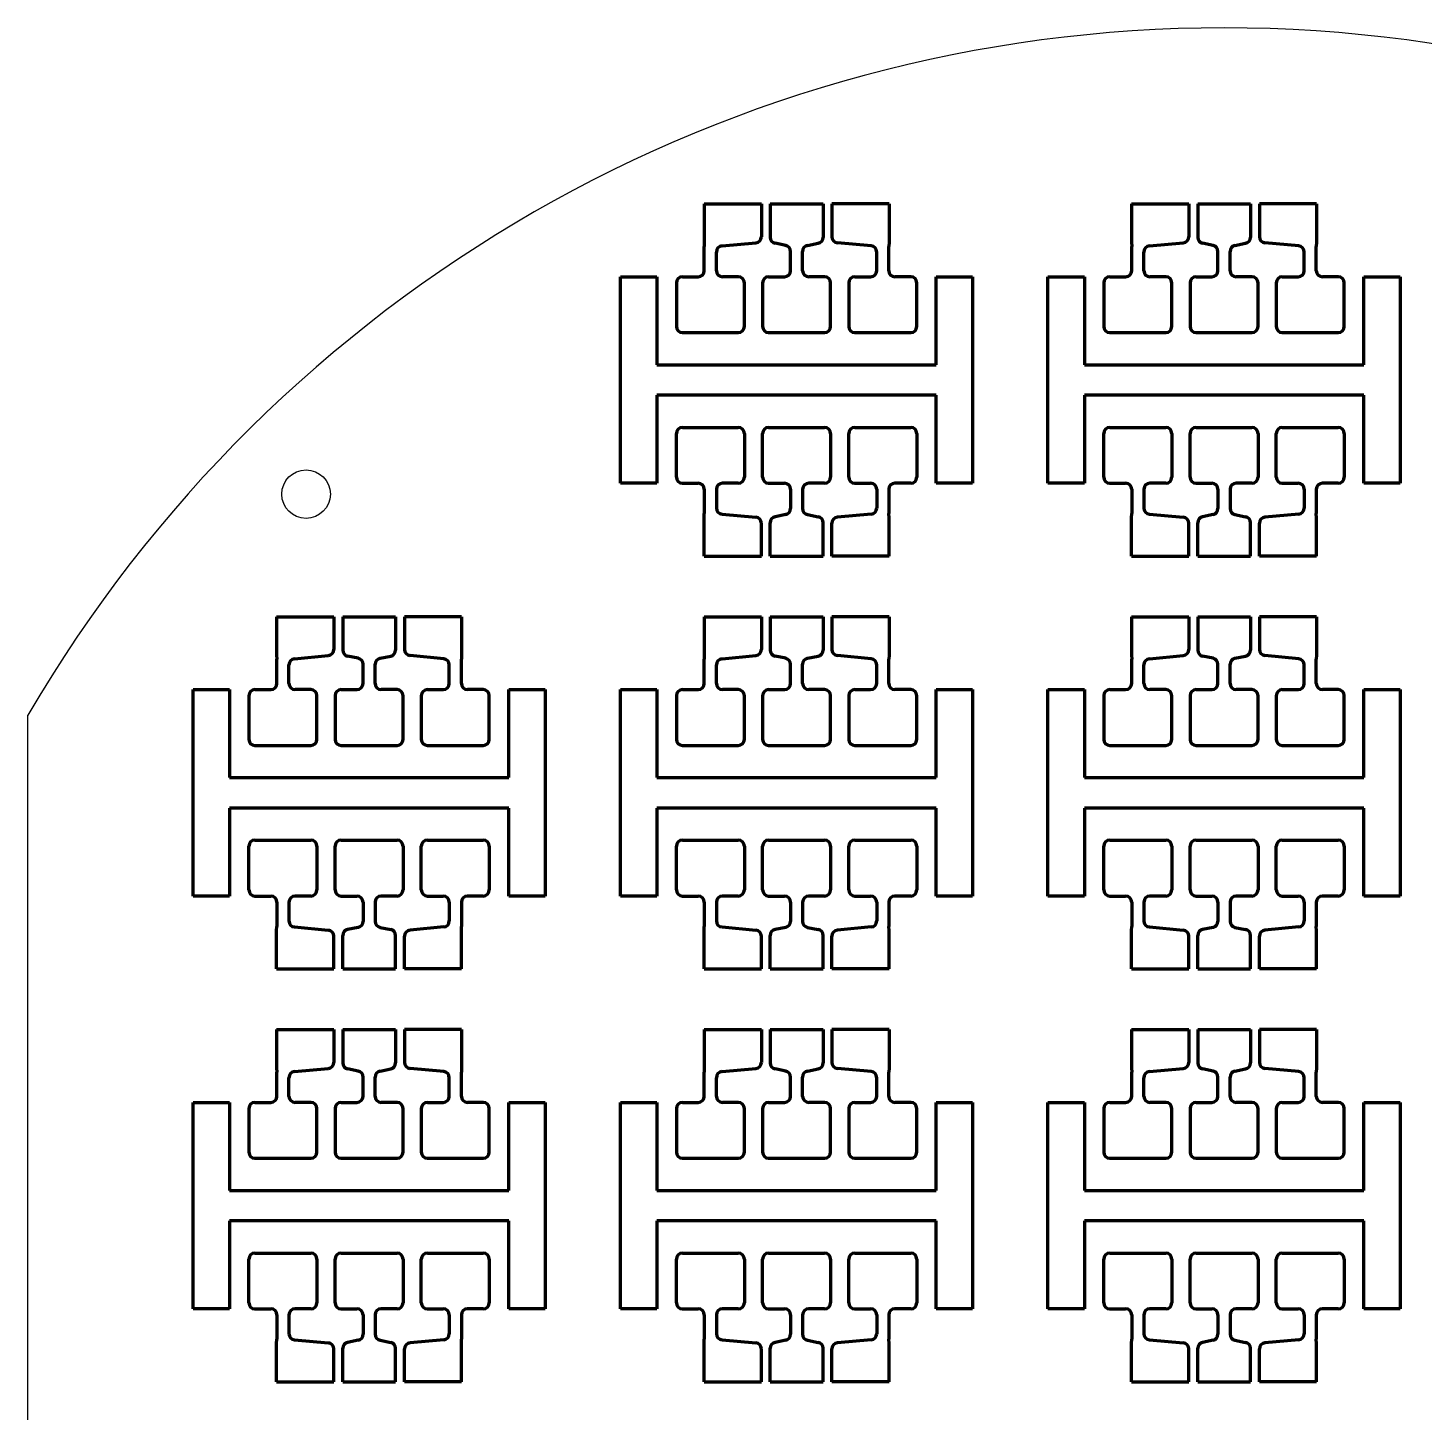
# Model space of a CAD drawing. Header units: millimetres. Extents: x 2005 to 2202, y 1694 to 1922.
# Drawn here: x 2005.4 to 2120.4, y 1807.7 to 1921.7 of the extents above; entities that cross this region are included whole.
import ezdxf

# ---------------------------------------------------------------- set-up
doc = ezdxf.new("R2010")
doc.units = ezdxf.units.MM
doc.layers.add('mask_hole', color=100, linetype='Continuous')
doc.layers.add('mask_outline', color=10, linetype='Continuous')
doc.layers.add('mask_stencil', color=30, linetype='Continuous', lineweight=70)

msp = doc.modelspace()

# ---------------------------------------------------------------- linework, layer by layer
at = {"layer": 'mask_hole'}
msp.add_circle((2028.3, 1883.33), 2, dxfattribs=at)
at = {"layer": 'mask_outline'}
msp.add_line((2005.39, 1750.33), (2005.39, 1865.13), dxfattribs=at)
msp.add_arc((2103.89, 1807.73), 114, 30.2232, 149.7686, dxfattribs=at)
at = {"layer": 'mask_stencil'}
for p, q in [((2061.07, 1907.23), (2065.79, 1907.23)), ((2061.07, 1907.23), (2061.07, 1904.07)), ((2065.79, 1907.23), (2065.79, 1904.53)), ((2066.52, 1907.23), (2070.87, 1907.23)), ((2066.52, 1907.23), (2066.52, 1904.48)), ((2070.87, 1907.23), (2070.87, 1904.48)), ((2076.31, 1907.23), (2071.6, 1907.23)), ((2071.6, 1907.23), (2071.6, 1904.53)), ((2076.31, 1907.23), (2076.31, 1904.07)), ((2096.27, 1907.23), (2100.99, 1907.23)), ((2096.27, 1907.23), (2096.27, 1904.07)), ((2100.99, 1907.23), (2100.99, 1904.53)), ((2101.72, 1907.23), (2106.07, 1907.23)), ((2101.72, 1907.23), (2101.72, 1904.48)), ((2106.07, 1907.23), (2106.07, 1904.48)), ((2111.51, 1907.23), (2106.8, 1907.23)), ((2106.8, 1907.23), (2106.8, 1904.53)), ((2111.51, 1907.23), (2111.51, 1904.07)), ((2061.07, 1904.07), (2061.09, 1903.73)), ((2062.55, 1903.77), (2065.33, 1904.03)), ((2067.8, 1903.81), (2066.92, 1903.99)), ((2069.59, 1903.81), (2070.47, 1903.99)), ((2074.84, 1903.77), (2072.06, 1904.03)), ((2076.31, 1904.07), (2076.29, 1903.73)), ((2096.27, 1904.07), (2096.29, 1903.73)), ((2097.75, 1903.77), (2100.53, 1904.03)), ((2103, 1903.81), (2102.12, 1903.99)), ((2104.79, 1903.81), (2105.67, 1903.99)), ((2110.04, 1903.77), (2107.26, 1904.03)), ((2111.51, 1904.07), (2111.49, 1903.73)), ((2061.09, 1901.73), (2061.09, 1903.73)), ((2062.09, 1901.73), (2062.09, 1903.27)), ((2068.19, 1901.73), (2068.19, 1903.32)), ((2069.19, 1901.73), (2069.19, 1903.32)), ((2075.29, 1901.73), (2075.29, 1903.27)), ((2076.29, 1901.73), (2076.29, 1903.73)), ((2096.29, 1901.73), (2096.29, 1903.73)), ((2097.29, 1901.73), (2097.29, 1903.27)), ((2103.39, 1901.73), (2103.39, 1903.32)), ((2104.39, 1901.73), (2104.39, 1903.32)), ((2110.49, 1901.73), (2110.49, 1903.27)), ((2111.49, 1901.73), (2111.49, 1903.73)), ((2054.19, 1901.23), (2057.19, 1901.23)), ((2054.19, 1884.23), (2054.19, 1901.23)), ((2057.19, 1901.23), (2057.19, 1893.98)), ((2058.79, 1900.73), (2058.79, 1897.13)), ((2059.29, 1901.23), (2060.59, 1901.23)), ((2063.89, 1901.23), (2062.59, 1901.23)), ((2064.39, 1897.13), (2064.39, 1900.73)), ((2065.89, 1900.73), (2065.89, 1897.13)), ((2066.39, 1901.23), (2067.69, 1901.23)), ((2070.99, 1901.23), (2069.69, 1901.23)), ((2071.49, 1897.13), (2071.49, 1900.73)), ((2072.99, 1900.73), (2072.99, 1897.13)), ((2073.49, 1901.23), (2074.79, 1901.23)), ((2078.09, 1901.23), (2076.79, 1901.23)), ((2078.59, 1897.13), (2078.59, 1900.73)), ((2080.19, 1893.98), (2080.19, 1901.23)), ((2080.19, 1901.23), (2083.19, 1901.23)), ((2083.19, 1901.23), (2083.19, 1884.23)), ((2089.39, 1901.23), (2092.39, 1901.23)), ((2089.39, 1884.23), (2089.39, 1901.23)), ((2092.39, 1901.23), (2092.39, 1893.98)), ((2093.99, 1900.73), (2093.99, 1897.13)), ((2094.49, 1901.23), (2095.79, 1901.23)), ((2099.09, 1901.23), (2097.79, 1901.23)), ((2099.59, 1897.13), (2099.59, 1900.73)), ((2101.09, 1900.73), (2101.09, 1897.13)), ((2101.59, 1901.23), (2102.89, 1901.23)), ((2106.19, 1901.23), (2104.89, 1901.23)), ((2106.69, 1897.13), (2106.69, 1900.73)), ((2108.19, 1900.73), (2108.19, 1897.13)), ((2108.69, 1901.23), (2109.99, 1901.23)), ((2113.29, 1901.23), (2111.99, 1901.23)), ((2113.79, 1897.13), (2113.79, 1900.73)), ((2115.39, 1893.98), (2115.39, 1901.23)), ((2115.39, 1901.23), (2118.39, 1901.23)), ((2118.39, 1901.23), (2118.39, 1884.23)), ((2059.29, 1896.63), (2063.89, 1896.63)), ((2066.39, 1896.63), (2070.99, 1896.63)), ((2073.49, 1896.63), (2078.09, 1896.63)), ((2094.49, 1896.63), (2099.09, 1896.63)), ((2101.59, 1896.63), (2106.19, 1896.63)), ((2108.69, 1896.63), (2113.29, 1896.63)), ((2057.19, 1893.98), (2080.19, 1893.98)), ((2092.39, 1893.98), (2115.39, 1893.98)), ((2080.19, 1891.48), (2057.19, 1891.48)), ((2057.19, 1891.48), (2057.19, 1884.23)), ((2080.19, 1884.23), (2080.19, 1891.48)), ((2115.39, 1891.48), (2092.39, 1891.48)), ((2092.39, 1891.48), (2092.39, 1884.23)), ((2115.39, 1884.23), (2115.39, 1891.48)), ((2058.79, 1884.73), (2058.79, 1888.33)), ((2059.29, 1888.83), (2063.89, 1888.83)), ((2064.39, 1888.33), (2064.39, 1884.73)), ((2065.89, 1884.73), (2065.89, 1888.33)), ((2066.39, 1888.83), (2070.99, 1888.83)), ((2071.49, 1888.33), (2071.49, 1884.73)), ((2072.99, 1884.73), (2072.99, 1888.33)), ((2073.49, 1888.83), (2078.09, 1888.83)), ((2078.59, 1888.33), (2078.59, 1884.73)), ((2093.99, 1884.73), (2093.99, 1888.33)), ((2094.49, 1888.83), (2099.09, 1888.83)), ((2099.59, 1888.33), (2099.59, 1884.73)), ((2101.09, 1884.73), (2101.09, 1888.33)), ((2101.59, 1888.83), (2106.19, 1888.83)), ((2106.69, 1888.33), (2106.69, 1884.73)), ((2108.19, 1884.73), (2108.19, 1888.33)), ((2108.69, 1888.83), (2113.29, 1888.83)), ((2113.79, 1888.33), (2113.79, 1884.73)), ((2057.19, 1884.23), (2054.19, 1884.23)), ((2059.29, 1884.23), (2060.59, 1884.23)), ((2061.09, 1883.73), (2061.09, 1881.73)), ((2062.09, 1883.73), (2062.09, 1882.18)), ((2063.89, 1884.23), (2062.59, 1884.23)), ((2066.39, 1884.23), (2067.69, 1884.23)), ((2068.19, 1883.73), (2068.19, 1882.14)), ((2069.19, 1883.73), (2069.19, 1882.14)), ((2070.99, 1884.23), (2069.69, 1884.23)), ((2073.49, 1884.23), (2074.79, 1884.23)), ((2075.29, 1883.73), (2075.29, 1882.18)), ((2076.29, 1883.73), (2076.29, 1881.73)), ((2078.09, 1884.23), (2076.79, 1884.23)), ((2083.19, 1884.23), (2080.19, 1884.23)), ((2092.39, 1884.23), (2089.39, 1884.23)), ((2094.49, 1884.23), (2095.79, 1884.23)), ((2096.29, 1883.73), (2096.29, 1881.73)), ((2097.29, 1883.73), (2097.29, 1882.18)), ((2099.09, 1884.23), (2097.79, 1884.23)), ((2101.59, 1884.23), (2102.89, 1884.23)), ((2103.39, 1883.73), (2103.39, 1882.14)), ((2104.39, 1883.73), (2104.39, 1882.14)), ((2106.19, 1884.23), (2104.89, 1884.23)), ((2108.69, 1884.23), (2109.99, 1884.23)), ((2110.49, 1883.73), (2110.49, 1882.18)), ((2111.49, 1883.73), (2111.49, 1881.73)), ((2113.29, 1884.23), (2111.99, 1884.23)), ((2118.39, 1884.23), (2115.39, 1884.23)), ((2061.07, 1881.38), (2061.09, 1881.73)), ((2061.07, 1878.23), (2061.07, 1881.38)), ((2062.55, 1881.69), (2065.33, 1881.43)), ((2065.79, 1878.23), (2065.79, 1880.93)), ((2066.52, 1878.23), (2066.52, 1880.98)), ((2067.8, 1881.65), (2066.92, 1881.47)), ((2069.59, 1881.65), (2070.47, 1881.47)), ((2070.87, 1878.23), (2070.87, 1880.98)), ((2071.6, 1878.23), (2071.6, 1880.93)), ((2074.84, 1881.69), (2072.06, 1881.43)), ((2076.31, 1881.38), (2076.29, 1881.73)), ((2076.31, 1878.23), (2076.31, 1881.38)), ((2096.27, 1881.38), (2096.29, 1881.73)), ((2096.27, 1878.23), (2096.27, 1881.38)), ((2097.75, 1881.69), (2100.53, 1881.43)), ((2100.99, 1878.23), (2100.99, 1880.93)), ((2101.72, 1878.23), (2101.72, 1880.98)), ((2103, 1881.65), (2102.12, 1881.47)), ((2104.79, 1881.65), (2105.67, 1881.47)), ((2106.07, 1878.23), (2106.07, 1880.98)), ((2106.8, 1878.23), (2106.8, 1880.93)), ((2110.04, 1881.69), (2107.26, 1881.43)), ((2111.51, 1881.38), (2111.49, 1881.73)), ((2111.51, 1878.23), (2111.51, 1881.38)), ((2061.07, 1878.23), (2065.79, 1878.23)), ((2066.52, 1878.23), (2070.87, 1878.23)), ((2076.31, 1878.23), (2071.6, 1878.23)), ((2096.27, 1878.23), (2100.99, 1878.23)), ((2101.72, 1878.23), (2106.07, 1878.23)), ((2111.51, 1878.23), (2106.8, 1878.23)), ((2025.87, 1873.23), (2030.59, 1873.23)), ((2025.87, 1873.23), (2025.87, 1870.07)), ((2030.59, 1873.23), (2030.59, 1870.53)), ((2031.32, 1873.23), (2035.67, 1873.23)), ((2031.32, 1873.23), (2031.32, 1870.48)), ((2035.67, 1873.23), (2035.67, 1870.48)), ((2041.11, 1873.23), (2036.4, 1873.23)), ((2036.4, 1873.23), (2036.4, 1870.53)), ((2041.11, 1873.23), (2041.11, 1870.07)), ((2061.07, 1873.23), (2065.79, 1873.23)), ((2061.07, 1873.23), (2061.07, 1870.07)), ((2065.79, 1873.23), (2065.79, 1870.53)), ((2066.52, 1873.23), (2070.87, 1873.23)), ((2066.52, 1873.23), (2066.52, 1870.48)), ((2070.87, 1873.23), (2070.87, 1870.48)), ((2076.31, 1873.23), (2071.6, 1873.23)), ((2071.6, 1873.23), (2071.6, 1870.53)), ((2076.31, 1873.23), (2076.31, 1870.07)), ((2096.27, 1873.23), (2100.99, 1873.23)), ((2096.27, 1873.23), (2096.27, 1870.07)), ((2100.99, 1873.23), (2100.99, 1870.53)), ((2101.72, 1873.23), (2106.07, 1873.23)), ((2101.72, 1873.23), (2101.72, 1870.48)), ((2106.07, 1873.23), (2106.07, 1870.48)), ((2111.51, 1873.23), (2106.8, 1873.23)), ((2106.8, 1873.23), (2106.8, 1870.53)), ((2111.51, 1873.23), (2111.51, 1870.07)), ((2025.87, 1870.07), (2025.89, 1869.73)), ((2025.89, 1867.73), (2025.89, 1869.73)), ((2027.35, 1869.77), (2030.13, 1870.03)), ((2032.6, 1869.81), (2031.72, 1869.99)), ((2034.39, 1869.81), (2035.27, 1869.99)), ((2039.64, 1869.77), (2036.86, 1870.03)), ((2041.11, 1870.07), (2041.09, 1869.73)), ((2041.09, 1867.73), (2041.09, 1869.73)), ((2061.07, 1870.07), (2061.09, 1869.73)), ((2061.09, 1867.73), (2061.09, 1869.73)), ((2062.55, 1869.77), (2065.33, 1870.03)), ((2067.8, 1869.81), (2066.92, 1869.99)), ((2069.59, 1869.81), (2070.47, 1869.99)), ((2074.84, 1869.77), (2072.06, 1870.03)), ((2076.31, 1870.07), (2076.29, 1869.73)), ((2076.29, 1867.73), (2076.29, 1869.73)), ((2096.27, 1870.07), (2096.29, 1869.73)), ((2096.29, 1867.73), (2096.29, 1869.73)), ((2097.75, 1869.77), (2100.53, 1870.03)), ((2103, 1869.81), (2102.12, 1869.99)), ((2104.79, 1869.81), (2105.67, 1869.99)), ((2110.04, 1869.77), (2107.26, 1870.03)), ((2111.51, 1870.07), (2111.49, 1869.73)), ((2111.49, 1867.73), (2111.49, 1869.73)), ((2026.89, 1867.73), (2026.89, 1869.27)), ((2032.99, 1867.73), (2032.99, 1869.32)), ((2033.99, 1867.73), (2033.99, 1869.32)), ((2040.09, 1867.73), (2040.09, 1869.27)), ((2062.09, 1867.73), (2062.09, 1869.27)), ((2068.19, 1867.73), (2068.19, 1869.32)), ((2069.19, 1867.73), (2069.19, 1869.32)), ((2075.29, 1867.73), (2075.29, 1869.27)), ((2097.29, 1867.73), (2097.29, 1869.27)), ((2103.39, 1867.73), (2103.39, 1869.32)), ((2104.39, 1867.73), (2104.39, 1869.32)), ((2110.49, 1867.73), (2110.49, 1869.27)), ((2018.99, 1867.23), (2021.99, 1867.23)), ((2018.99, 1850.23), (2018.99, 1867.23)), ((2021.99, 1867.23), (2021.99, 1859.98)), ((2024.09, 1867.23), (2025.39, 1867.23)), ((2028.69, 1867.23), (2027.39, 1867.23)), ((2031.19, 1867.23), (2032.49, 1867.23)), ((2035.79, 1867.23), (2034.49, 1867.23)), ((2038.29, 1867.23), (2039.59, 1867.23)), ((2042.89, 1867.23), (2041.59, 1867.23)), ((2044.99, 1859.98), (2044.99, 1867.23)), ((2044.99, 1867.23), (2047.99, 1867.23)), ((2047.99, 1867.23), (2047.99, 1850.23)), ((2054.19, 1867.23), (2057.19, 1867.23)), ((2054.19, 1850.23), (2054.19, 1867.23)), ((2057.19, 1867.23), (2057.19, 1859.98)), ((2059.29, 1867.23), (2060.59, 1867.23)), ((2063.89, 1867.23), (2062.59, 1867.23)), ((2066.39, 1867.23), (2067.69, 1867.23)), ((2070.99, 1867.23), (2069.69, 1867.23)), ((2073.49, 1867.23), (2074.79, 1867.23)), ((2078.09, 1867.23), (2076.79, 1867.23)), ((2080.19, 1859.98), (2080.19, 1867.23)), ((2080.19, 1867.23), (2083.19, 1867.23)), ((2083.19, 1867.23), (2083.19, 1850.23)), ((2089.39, 1867.23), (2092.39, 1867.23)), ((2089.39, 1850.23), (2089.39, 1867.23)), ((2092.39, 1867.23), (2092.39, 1859.98)), ((2094.49, 1867.23), (2095.79, 1867.23)), ((2099.09, 1867.23), (2097.79, 1867.23)), ((2101.59, 1867.23), (2102.89, 1867.23)), ((2106.19, 1867.23), (2104.89, 1867.23)), ((2108.69, 1867.23), (2109.99, 1867.23)), ((2113.29, 1867.23), (2111.99, 1867.23)), ((2115.39, 1859.98), (2115.39, 1867.23)), ((2115.39, 1867.23), (2118.39, 1867.23)), ((2118.39, 1867.23), (2118.39, 1850.23)), ((2023.59, 1866.73), (2023.59, 1863.13)), ((2029.19, 1863.13), (2029.19, 1866.73)), ((2030.69, 1866.73), (2030.69, 1863.13)), ((2036.29, 1863.13), (2036.29, 1866.73)), ((2037.79, 1866.73), (2037.79, 1863.13)), ((2043.39, 1863.13), (2043.39, 1866.73)), ((2058.79, 1866.73), (2058.79, 1863.13)), ((2064.39, 1863.13), (2064.39, 1866.73)), ((2065.89, 1866.73), (2065.89, 1863.13)), ((2071.49, 1863.13), (2071.49, 1866.73)), ((2072.99, 1866.73), (2072.99, 1863.13)), ((2078.59, 1863.13), (2078.59, 1866.73)), ((2093.99, 1866.73), (2093.99, 1863.13)), ((2099.59, 1863.13), (2099.59, 1866.73)), ((2101.09, 1866.73), (2101.09, 1863.13)), ((2106.69, 1863.13), (2106.69, 1866.73)), ((2108.19, 1866.73), (2108.19, 1863.13)), ((2113.79, 1863.13), (2113.79, 1866.73)), ((2024.09, 1862.63), (2028.69, 1862.63)), ((2031.19, 1862.63), (2035.79, 1862.63)), ((2038.29, 1862.63), (2042.89, 1862.63)), ((2059.29, 1862.63), (2063.89, 1862.63)), ((2066.39, 1862.63), (2070.99, 1862.63)), ((2073.49, 1862.63), (2078.09, 1862.63)), ((2094.49, 1862.63), (2099.09, 1862.63)), ((2101.59, 1862.63), (2106.19, 1862.63)), ((2108.69, 1862.63), (2113.29, 1862.63)), ((2021.99, 1859.98), (2044.99, 1859.98)), ((2057.19, 1859.98), (2080.19, 1859.98)), ((2092.39, 1859.98), (2115.39, 1859.98)), ((2044.99, 1857.48), (2021.99, 1857.48)), ((2021.99, 1857.48), (2021.99, 1850.23)), ((2044.99, 1850.23), (2044.99, 1857.48)), ((2080.19, 1857.48), (2057.19, 1857.48)), ((2057.19, 1857.48), (2057.19, 1850.23)), ((2080.19, 1850.23), (2080.19, 1857.48)), ((2115.39, 1857.48), (2092.39, 1857.48)), ((2092.39, 1857.48), (2092.39, 1850.23)), ((2115.39, 1850.23), (2115.39, 1857.48)), ((2024.09, 1854.83), (2028.69, 1854.83)), ((2031.19, 1854.83), (2035.79, 1854.83)), ((2038.29, 1854.83), (2042.89, 1854.83)), ((2059.29, 1854.83), (2063.89, 1854.83)), ((2066.39, 1854.83), (2070.99, 1854.83)), ((2073.49, 1854.83), (2078.09, 1854.83)), ((2094.49, 1854.83), (2099.09, 1854.83)), ((2101.59, 1854.83), (2106.19, 1854.83)), ((2108.69, 1854.83), (2113.29, 1854.83)), ((2023.59, 1850.73), (2023.59, 1854.33)), ((2029.19, 1854.33), (2029.19, 1850.73)), ((2030.69, 1850.73), (2030.69, 1854.33)), ((2036.29, 1854.33), (2036.29, 1850.73)), ((2037.79, 1850.73), (2037.79, 1854.33)), ((2043.39, 1854.33), (2043.39, 1850.73)), ((2058.79, 1850.73), (2058.79, 1854.33)), ((2064.39, 1854.33), (2064.39, 1850.73)), ((2065.89, 1850.73), (2065.89, 1854.33)), ((2071.49, 1854.33), (2071.49, 1850.73)), ((2072.99, 1850.73), (2072.99, 1854.33)), ((2078.59, 1854.33), (2078.59, 1850.73)), ((2093.99, 1850.73), (2093.99, 1854.33)), ((2099.59, 1854.33), (2099.59, 1850.73)), ((2101.09, 1850.73), (2101.09, 1854.33)), ((2106.69, 1854.33), (2106.69, 1850.73)), ((2108.19, 1850.73), (2108.19, 1854.33)), ((2113.79, 1854.33), (2113.79, 1850.73)), ((2021.99, 1850.23), (2018.99, 1850.23)), ((2024.09, 1850.23), (2025.39, 1850.23)), ((2028.69, 1850.23), (2027.39, 1850.23)), ((2031.19, 1850.23), (2032.49, 1850.23)), ((2035.79, 1850.23), (2034.49, 1850.23)), ((2038.29, 1850.23), (2039.59, 1850.23)), ((2042.89, 1850.23), (2041.59, 1850.23)), ((2047.99, 1850.23), (2044.99, 1850.23)), ((2057.19, 1850.23), (2054.19, 1850.23)), ((2059.29, 1850.23), (2060.59, 1850.23)), ((2063.89, 1850.23), (2062.59, 1850.23)), ((2066.39, 1850.23), (2067.69, 1850.23)), ((2070.99, 1850.23), (2069.69, 1850.23)), ((2073.49, 1850.23), (2074.79, 1850.23)), ((2078.09, 1850.23), (2076.79, 1850.23)), ((2083.19, 1850.23), (2080.19, 1850.23)), ((2092.39, 1850.23), (2089.39, 1850.23)), ((2094.49, 1850.23), (2095.79, 1850.23)), ((2099.09, 1850.23), (2097.79, 1850.23)), ((2101.59, 1850.23), (2102.89, 1850.23)), ((2106.19, 1850.23), (2104.89, 1850.23)), ((2108.69, 1850.23), (2109.99, 1850.23)), ((2113.29, 1850.23), (2111.99, 1850.23)), ((2118.39, 1850.23), (2115.39, 1850.23)), ((2025.89, 1849.73), (2025.89, 1847.73)), ((2026.89, 1849.73), (2026.89, 1848.18)), ((2032.99, 1849.73), (2032.99, 1848.14)), ((2033.99, 1849.73), (2033.99, 1848.14)), ((2040.09, 1849.73), (2040.09, 1848.18)), ((2041.09, 1849.73), (2041.09, 1847.73)), ((2061.09, 1849.73), (2061.09, 1847.73)), ((2062.09, 1849.73), (2062.09, 1848.18)), ((2068.19, 1849.73), (2068.19, 1848.14)), ((2069.19, 1849.73), (2069.19, 1848.14)), ((2075.29, 1849.73), (2075.29, 1848.18)), ((2076.29, 1849.73), (2076.29, 1847.73)), ((2096.29, 1849.73), (2096.29, 1847.73)), ((2097.29, 1849.73), (2097.29, 1848.18)), ((2103.39, 1849.73), (2103.39, 1848.14)), ((2104.39, 1849.73), (2104.39, 1848.14)), ((2110.49, 1849.73), (2110.49, 1848.18)), ((2111.49, 1849.73), (2111.49, 1847.73)), ((2025.87, 1847.38), (2025.89, 1847.73)), ((2027.35, 1847.69), (2030.13, 1847.43)), ((2032.6, 1847.65), (2031.72, 1847.47)), ((2034.39, 1847.65), (2035.27, 1847.47)), ((2039.64, 1847.69), (2036.86, 1847.43)), ((2041.11, 1847.38), (2041.09, 1847.73)), ((2061.07, 1847.38), (2061.09, 1847.73)), ((2062.55, 1847.69), (2065.33, 1847.43)), ((2067.8, 1847.65), (2066.92, 1847.47)), ((2069.59, 1847.65), (2070.47, 1847.47)), ((2074.84, 1847.69), (2072.06, 1847.43)), ((2076.31, 1847.38), (2076.29, 1847.73)), ((2096.27, 1847.38), (2096.29, 1847.73)), ((2097.75, 1847.69), (2100.53, 1847.43)), ((2103, 1847.65), (2102.12, 1847.47)), ((2104.79, 1847.65), (2105.67, 1847.47)), ((2110.04, 1847.69), (2107.26, 1847.43)), ((2111.51, 1847.38), (2111.49, 1847.73)), ((2025.87, 1844.23), (2025.87, 1847.38)), ((2030.59, 1844.23), (2030.59, 1846.93)), ((2031.32, 1844.23), (2031.32, 1846.98)), ((2035.67, 1844.23), (2035.67, 1846.98)), ((2036.4, 1844.23), (2036.4, 1846.93)), ((2041.11, 1844.23), (2041.11, 1847.38)), ((2061.07, 1844.23), (2061.07, 1847.38)), ((2065.79, 1844.23), (2065.79, 1846.93)), ((2066.52, 1844.23), (2066.52, 1846.98)), ((2070.87, 1844.23), (2070.87, 1846.98)), ((2071.6, 1844.23), (2071.6, 1846.93)), ((2076.31, 1844.23), (2076.31, 1847.38)), ((2096.27, 1844.23), (2096.27, 1847.38)), ((2100.99, 1844.23), (2100.99, 1846.93)), ((2101.72, 1844.23), (2101.72, 1846.98)), ((2106.07, 1844.23), (2106.07, 1846.98)), ((2106.8, 1844.23), (2106.8, 1846.93)), ((2111.51, 1844.23), (2111.51, 1847.38)), ((2025.87, 1844.23), (2030.59, 1844.23)), ((2031.32, 1844.23), (2035.67, 1844.23)), ((2041.11, 1844.23), (2036.4, 1844.23)), ((2061.07, 1844.23), (2065.79, 1844.23)), ((2066.52, 1844.23), (2070.87, 1844.23)), ((2076.31, 1844.23), (2071.6, 1844.23)), ((2096.27, 1844.23), (2100.99, 1844.23)), ((2101.72, 1844.23), (2106.07, 1844.23)), ((2111.51, 1844.23), (2106.8, 1844.23)), ((2025.87, 1839.23), (2030.59, 1839.23)), ((2025.87, 1839.23), (2025.87, 1836.07)), ((2030.59, 1839.23), (2030.59, 1836.53)), ((2031.32, 1839.23), (2035.67, 1839.23)), ((2031.32, 1839.23), (2031.32, 1836.48)), ((2035.67, 1839.23), (2035.67, 1836.48)), ((2041.11, 1839.23), (2036.4, 1839.23)), ((2036.4, 1839.23), (2036.4, 1836.53)), ((2041.11, 1839.23), (2041.11, 1836.07)), ((2061.07, 1839.23), (2065.79, 1839.23)), ((2061.07, 1839.23), (2061.07, 1836.07)), ((2065.79, 1839.23), (2065.79, 1836.53)), ((2066.52, 1839.23), (2070.87, 1839.23)), ((2066.52, 1839.23), (2066.52, 1836.48)), ((2070.87, 1839.23), (2070.87, 1836.48)), ((2076.31, 1839.23), (2071.6, 1839.23)), ((2071.6, 1839.23), (2071.6, 1836.53)), ((2076.31, 1839.23), (2076.31, 1836.07)), ((2096.27, 1839.23), (2100.99, 1839.23)), ((2096.27, 1839.23), (2096.27, 1836.07)), ((2100.99, 1839.23), (2100.99, 1836.53)), ((2101.72, 1839.23), (2106.07, 1839.23)), ((2101.72, 1839.23), (2101.72, 1836.48)), ((2106.07, 1839.23), (2106.07, 1836.48)), ((2111.51, 1839.23), (2106.8, 1839.23)), ((2106.8, 1839.23), (2106.8, 1836.53)), ((2111.51, 1839.23), (2111.51, 1836.07)), ((2025.87, 1836.07), (2025.89, 1835.73)), ((2041.11, 1836.07), (2041.09, 1835.73)), ((2061.07, 1836.07), (2061.09, 1835.73)), ((2076.31, 1836.07), (2076.29, 1835.73)), ((2096.27, 1836.07), (2096.29, 1835.73)), ((2111.51, 1836.07), (2111.49, 1835.73)), ((2025.89, 1833.73), (2025.89, 1835.73)), ((2026.89, 1833.73), (2026.89, 1835.27)), ((2027.35, 1835.77), (2030.13, 1836.03)), ((2032.6, 1835.81), (2031.72, 1835.99)), ((2032.99, 1833.73), (2032.99, 1835.32)), ((2033.99, 1833.73), (2033.99, 1835.32)), ((2034.39, 1835.81), (2035.27, 1835.99)), ((2039.64, 1835.77), (2036.86, 1836.03)), ((2040.09, 1833.73), (2040.09, 1835.27)), ((2041.09, 1833.73), (2041.09, 1835.73)), ((2061.09, 1833.73), (2061.09, 1835.73)), ((2062.09, 1833.73), (2062.09, 1835.27)), ((2062.55, 1835.77), (2065.33, 1836.03)), ((2067.8, 1835.81), (2066.92, 1835.99)), ((2068.19, 1833.73), (2068.19, 1835.32)), ((2069.19, 1833.73), (2069.19, 1835.32)), ((2069.59, 1835.81), (2070.47, 1835.99)), ((2074.84, 1835.77), (2072.06, 1836.03)), ((2075.29, 1833.73), (2075.29, 1835.27)), ((2076.29, 1833.73), (2076.29, 1835.73)), ((2096.29, 1833.73), (2096.29, 1835.73)), ((2097.29, 1833.73), (2097.29, 1835.27)), ((2097.75, 1835.77), (2100.53, 1836.03)), ((2103, 1835.81), (2102.12, 1835.99)), ((2103.39, 1833.73), (2103.39, 1835.32)), ((2104.39, 1833.73), (2104.39, 1835.32)), ((2104.79, 1835.81), (2105.67, 1835.99)), ((2110.04, 1835.77), (2107.26, 1836.03)), ((2110.49, 1833.73), (2110.49, 1835.27)), ((2111.49, 1833.73), (2111.49, 1835.73)), ((2018.99, 1833.23), (2021.99, 1833.23)), ((2018.99, 1816.23), (2018.99, 1833.23)), ((2021.99, 1833.23), (2021.99, 1825.98)), ((2023.59, 1832.73), (2023.59, 1829.13)), ((2024.09, 1833.23), (2025.39, 1833.23)), ((2028.69, 1833.23), (2027.39, 1833.23)), ((2029.19, 1829.13), (2029.19, 1832.73)), ((2030.69, 1832.73), (2030.69, 1829.13)), ((2031.19, 1833.23), (2032.49, 1833.23)), ((2035.79, 1833.23), (2034.49, 1833.23)), ((2036.29, 1829.13), (2036.29, 1832.73)), ((2037.79, 1832.73), (2037.79, 1829.13)), ((2038.29, 1833.23), (2039.59, 1833.23)), ((2042.89, 1833.23), (2041.59, 1833.23)), ((2043.39, 1829.13), (2043.39, 1832.73)), ((2044.99, 1825.98), (2044.99, 1833.23)), ((2044.99, 1833.23), (2047.99, 1833.23)), ((2047.99, 1833.23), (2047.99, 1816.23)), ((2054.19, 1833.23), (2057.19, 1833.23)), ((2054.19, 1816.23), (2054.19, 1833.23)), ((2057.19, 1833.23), (2057.19, 1825.98)), ((2058.79, 1832.73), (2058.79, 1829.13)), ((2059.29, 1833.23), (2060.59, 1833.23)), ((2063.89, 1833.23), (2062.59, 1833.23)), ((2064.39, 1829.13), (2064.39, 1832.73)), ((2065.89, 1832.73), (2065.89, 1829.13)), ((2066.39, 1833.23), (2067.69, 1833.23)), ((2070.99, 1833.23), (2069.69, 1833.23)), ((2071.49, 1829.13), (2071.49, 1832.73)), ((2072.99, 1832.73), (2072.99, 1829.13)), ((2073.49, 1833.23), (2074.79, 1833.23)), ((2078.09, 1833.23), (2076.79, 1833.23)), ((2078.59, 1829.13), (2078.59, 1832.73)), ((2080.19, 1825.98), (2080.19, 1833.23)), ((2080.19, 1833.23), (2083.19, 1833.23)), ((2083.19, 1833.23), (2083.19, 1816.23)), ((2089.39, 1833.23), (2092.39, 1833.23)), ((2089.39, 1816.23), (2089.39, 1833.23)), ((2092.39, 1833.23), (2092.39, 1825.98)), ((2093.99, 1832.73), (2093.99, 1829.13)), ((2094.49, 1833.23), (2095.79, 1833.23)), ((2099.09, 1833.23), (2097.79, 1833.23)), ((2099.59, 1829.13), (2099.59, 1832.73)), ((2101.09, 1832.73), (2101.09, 1829.13)), ((2101.59, 1833.23), (2102.89, 1833.23)), ((2106.19, 1833.23), (2104.89, 1833.23)), ((2106.69, 1829.13), (2106.69, 1832.73)), ((2108.19, 1832.73), (2108.19, 1829.13)), ((2108.69, 1833.23), (2109.99, 1833.23)), ((2113.29, 1833.23), (2111.99, 1833.23)), ((2113.79, 1829.13), (2113.79, 1832.73)), ((2115.39, 1825.98), (2115.39, 1833.23)), ((2115.39, 1833.23), (2118.39, 1833.23)), ((2118.39, 1833.23), (2118.39, 1816.23)), ((2024.09, 1828.63), (2028.69, 1828.63)), ((2031.19, 1828.63), (2035.79, 1828.63)), ((2038.29, 1828.63), (2042.89, 1828.63)), ((2059.29, 1828.63), (2063.89, 1828.63)), ((2066.39, 1828.63), (2070.99, 1828.63)), ((2073.49, 1828.63), (2078.09, 1828.63)), ((2094.49, 1828.63), (2099.09, 1828.63)), ((2101.59, 1828.63), (2106.19, 1828.63)), ((2108.69, 1828.63), (2113.29, 1828.63)), ((2021.99, 1825.98), (2044.99, 1825.98)), ((2057.19, 1825.98), (2080.19, 1825.98)), ((2092.39, 1825.98), (2115.39, 1825.98)), ((2044.99, 1823.48), (2021.99, 1823.48)), ((2021.99, 1823.48), (2021.99, 1816.23)), ((2044.99, 1816.23), (2044.99, 1823.48)), ((2080.19, 1823.48), (2057.19, 1823.48)), ((2057.19, 1823.48), (2057.19, 1816.23)), ((2080.19, 1816.23), (2080.19, 1823.48)), ((2115.39, 1823.48), (2092.39, 1823.48)), ((2092.39, 1823.48), (2092.39, 1816.23)), ((2115.39, 1816.23), (2115.39, 1823.48)), ((2023.59, 1816.73), (2023.59, 1820.33)), ((2024.09, 1820.83), (2028.69, 1820.83)), ((2029.19, 1820.33), (2029.19, 1816.73)), ((2030.69, 1816.73), (2030.69, 1820.33)), ((2031.19, 1820.83), (2035.79, 1820.83)), ((2036.29, 1820.33), (2036.29, 1816.73)), ((2037.79, 1816.73), (2037.79, 1820.33)), ((2038.29, 1820.83), (2042.89, 1820.83)), ((2043.39, 1820.33), (2043.39, 1816.73)), ((2058.79, 1816.73), (2058.79, 1820.33)), ((2059.29, 1820.83), (2063.89, 1820.83)), ((2064.39, 1820.33), (2064.39, 1816.73)), ((2065.89, 1816.73), (2065.89, 1820.33)), ((2066.39, 1820.83), (2070.99, 1820.83)), ((2071.49, 1820.33), (2071.49, 1816.73)), ((2072.99, 1816.73), (2072.99, 1820.33)), ((2073.49, 1820.83), (2078.09, 1820.83)), ((2078.59, 1820.33), (2078.59, 1816.73)), ((2093.99, 1816.73), (2093.99, 1820.33)), ((2094.49, 1820.83), (2099.09, 1820.83)), ((2099.59, 1820.33), (2099.59, 1816.73)), ((2101.09, 1816.73), (2101.09, 1820.33)), ((2101.59, 1820.83), (2106.19, 1820.83)), ((2106.69, 1820.33), (2106.69, 1816.73)), ((2108.19, 1816.73), (2108.19, 1820.33)), ((2108.69, 1820.83), (2113.29, 1820.83)), ((2113.79, 1820.33), (2113.79, 1816.73)), ((2021.99, 1816.23), (2018.99, 1816.23)), ((2024.09, 1816.23), (2025.39, 1816.23)), ((2025.89, 1815.73), (2025.89, 1813.73)), ((2026.89, 1815.73), (2026.89, 1814.18)), ((2028.69, 1816.23), (2027.39, 1816.23)), ((2031.19, 1816.23), (2032.49, 1816.23)), ((2032.99, 1815.73), (2032.99, 1814.14)), ((2033.99, 1815.73), (2033.99, 1814.14)), ((2035.79, 1816.23), (2034.49, 1816.23)), ((2038.29, 1816.23), (2039.59, 1816.23)), ((2040.09, 1815.73), (2040.09, 1814.18)), ((2041.09, 1815.73), (2041.09, 1813.73)), ((2042.89, 1816.23), (2041.59, 1816.23)), ((2047.99, 1816.23), (2044.99, 1816.23)), ((2057.19, 1816.23), (2054.19, 1816.23)), ((2059.29, 1816.23), (2060.59, 1816.23)), ((2061.09, 1815.73), (2061.09, 1813.73)), ((2062.09, 1815.73), (2062.09, 1814.18)), ((2063.89, 1816.23), (2062.59, 1816.23)), ((2066.39, 1816.23), (2067.69, 1816.23)), ((2068.19, 1815.73), (2068.19, 1814.14)), ((2069.19, 1815.73), (2069.19, 1814.14)), ((2070.99, 1816.23), (2069.69, 1816.23)), ((2073.49, 1816.23), (2074.79, 1816.23)), ((2075.29, 1815.73), (2075.29, 1814.18)), ((2076.29, 1815.73), (2076.29, 1813.73)), ((2078.09, 1816.23), (2076.79, 1816.23)), ((2083.19, 1816.23), (2080.19, 1816.23)), ((2092.39, 1816.23), (2089.39, 1816.23)), ((2094.49, 1816.23), (2095.79, 1816.23)), ((2096.29, 1815.73), (2096.29, 1813.73)), ((2097.29, 1815.73), (2097.29, 1814.18)), ((2099.09, 1816.23), (2097.79, 1816.23)), ((2101.59, 1816.23), (2102.89, 1816.23)), ((2103.39, 1815.73), (2103.39, 1814.14)), ((2104.39, 1815.73), (2104.39, 1814.14)), ((2106.19, 1816.23), (2104.89, 1816.23)), ((2108.69, 1816.23), (2109.99, 1816.23)), ((2110.49, 1815.73), (2110.49, 1814.18)), ((2111.49, 1815.73), (2111.49, 1813.73)), ((2113.29, 1816.23), (2111.99, 1816.23)), ((2118.39, 1816.23), (2115.39, 1816.23)), ((2025.87, 1813.38), (2025.89, 1813.73)), ((2025.87, 1810.23), (2025.87, 1813.38)), ((2027.35, 1813.69), (2030.13, 1813.43)), ((2032.6, 1813.65), (2031.72, 1813.47)), ((2034.39, 1813.65), (2035.27, 1813.47)), ((2039.64, 1813.69), (2036.86, 1813.43)), ((2041.11, 1813.38), (2041.09, 1813.73)), ((2041.11, 1810.23), (2041.11, 1813.38)), ((2061.07, 1813.38), (2061.09, 1813.73)), ((2061.07, 1810.23), (2061.07, 1813.38)), ((2062.55, 1813.69), (2065.33, 1813.43)), ((2067.8, 1813.65), (2066.92, 1813.47)), ((2069.59, 1813.65), (2070.47, 1813.47)), ((2074.84, 1813.69), (2072.06, 1813.43)), ((2076.31, 1813.38), (2076.29, 1813.73)), ((2076.31, 1810.23), (2076.31, 1813.38)), ((2096.27, 1813.38), (2096.29, 1813.73)), ((2096.27, 1810.23), (2096.27, 1813.38)), ((2097.75, 1813.69), (2100.53, 1813.43)), ((2103, 1813.65), (2102.12, 1813.47)), ((2104.79, 1813.65), (2105.67, 1813.47)), ((2110.04, 1813.69), (2107.26, 1813.43)), ((2111.51, 1813.38), (2111.49, 1813.73)), ((2111.51, 1810.23), (2111.51, 1813.38)), ((2030.59, 1810.23), (2030.59, 1812.93)), ((2031.32, 1810.23), (2031.32, 1812.98)), ((2035.67, 1810.23), (2035.67, 1812.98)), ((2036.4, 1810.23), (2036.4, 1812.93)), ((2065.79, 1810.23), (2065.79, 1812.93)), ((2066.52, 1810.23), (2066.52, 1812.98)), ((2070.87, 1810.23), (2070.87, 1812.98)), ((2071.6, 1810.23), (2071.6, 1812.93)), ((2100.99, 1810.23), (2100.99, 1812.93)), ((2101.72, 1810.23), (2101.72, 1812.98)), ((2106.07, 1810.23), (2106.07, 1812.98)), ((2106.8, 1810.23), (2106.8, 1812.93)), ((2025.87, 1810.23), (2030.59, 1810.23)), ((2031.32, 1810.23), (2035.67, 1810.23)), ((2041.11, 1810.23), (2036.4, 1810.23)), ((2061.07, 1810.23), (2065.79, 1810.23)), ((2066.52, 1810.23), (2070.87, 1810.23)), ((2076.31, 1810.23), (2071.6, 1810.23)), ((2096.27, 1810.23), (2100.99, 1810.23)), ((2101.72, 1810.23), (2106.07, 1810.23)), ((2111.51, 1810.23), (2106.8, 1810.23))]:
    msp.add_line(p, q, dxfattribs=at)
for centre, start, end in [((2065.29, 1904.53), 275.3386, 360), ((2067.02, 1904.48), 180, 258.3428), ((2070.37, 1904.48), 281.6572, 0), ((2072.1, 1904.53), 180, 264.6614), ((2100.49, 1904.53), 275.3386, 360), ((2102.22, 1904.48), 180, 258.3428), ((2105.57, 1904.48), 281.6572, 0), ((2107.3, 1904.53), 180, 264.6614), ((2062.59, 1903.27), 95.3386, 179.9989), ((2067.69, 1903.32), 0, 78.3428), ((2069.69, 1903.32), 101.6572, 179.9988), ((2074.79, 1903.27), 0.0011, 84.6614), ((2097.79, 1903.27), 95.3386, 179.9989), ((2102.89, 1903.32), 0, 78.3428), ((2104.89, 1903.32), 101.6572, 179.9988), ((2109.99, 1903.27), 0.0011, 84.6614), ((2060.59, 1901.73), 270, 0), ((2062.59, 1901.73), 180, 270), ((2067.69, 1901.73), 270, 0), ((2069.69, 1901.73), 180, 270), ((2074.79, 1901.73), 270, 0), ((2076.79, 1901.73), 180, 270), ((2095.79, 1901.73), 270, 0), ((2097.79, 1901.73), 180, 270), ((2102.89, 1901.73), 270, 0), ((2104.89, 1901.73), 180, 270), ((2109.99, 1901.73), 270, 0), ((2111.99, 1901.73), 180, 270), ((2059.29, 1900.73), 90, 180), ((2063.89, 1900.73), 0, 90), ((2066.39, 1900.73), 90, 180), ((2070.99, 1900.73), 0, 90), ((2073.49, 1900.73), 90, 180), ((2078.09, 1900.73), 0, 90), ((2094.49, 1900.73), 90, 180), ((2099.09, 1900.73), 0, 90), ((2101.59, 1900.73), 90, 180), ((2106.19, 1900.73), 0, 90), ((2108.69, 1900.73), 90, 180), ((2113.29, 1900.73), 0, 90), ((2059.29, 1897.13), 180, 270), ((2063.89, 1897.13), 270, 0), ((2066.39, 1897.13), 180, 270), ((2070.99, 1897.13), 270, 0), ((2073.49, 1897.13), 180, 270), ((2078.09, 1897.13), 270, 0), ((2094.49, 1897.13), 180, 270), ((2099.09, 1897.13), 270, 0), ((2101.59, 1897.13), 180, 270), ((2106.19, 1897.13), 270, 0), ((2108.69, 1897.13), 180, 270), ((2113.29, 1897.13), 270, 0), ((2059.29, 1888.33), 90, 180), ((2063.89, 1888.33), 0, 90), ((2066.39, 1888.33), 90, 180), ((2070.99, 1888.33), 0, 90), ((2073.49, 1888.33), 90, 180), ((2078.09, 1888.33), 0, 90), ((2094.49, 1888.33), 90, 180), ((2099.09, 1888.33), 0, 90), ((2101.59, 1888.33), 90, 180), ((2106.19, 1888.33), 0, 90), ((2108.69, 1888.33), 90, 180), ((2113.29, 1888.33), 0, 90), ((2059.29, 1884.73), 180, 270), ((2063.89, 1884.73), 270, 0), ((2066.39, 1884.73), 180, 270), ((2070.99, 1884.73), 270, 0), ((2073.49, 1884.73), 180, 270), ((2078.09, 1884.73), 270, 0), ((2094.49, 1884.73), 180, 270), ((2099.09, 1884.73), 270, 0), ((2101.59, 1884.73), 180, 270), ((2106.19, 1884.73), 270, 0), ((2108.69, 1884.73), 180, 270), ((2113.29, 1884.73), 270, 0), ((2060.59, 1883.73), 0, 90), ((2062.59, 1883.73), 90, 180), ((2067.69, 1883.73), 0, 90), ((2069.69, 1883.73), 90, 180), ((2074.79, 1883.73), 0, 90), ((2076.79, 1883.73), 90, 180), ((2095.79, 1883.73), 0, 90), ((2097.79, 1883.73), 90, 180), ((2102.89, 1883.73), 0, 90), ((2104.89, 1883.73), 90, 180), ((2109.99, 1883.73), 0, 90), ((2111.99, 1883.73), 90, 180), ((2062.59, 1882.18), 180.0011, 264.6614), ((2067.69, 1882.14), 281.6572, 0), ((2069.69, 1882.14), 180.0012, 258.3428), ((2074.79, 1882.18), 275.3386, 359.9989), ((2097.79, 1882.18), 180.0011, 264.6614), ((2102.89, 1882.14), 281.6572, 0), ((2104.89, 1882.14), 180.0012, 258.3428), ((2109.99, 1882.18), 275.3386, 359.9989), ((2065.29, 1880.93), 0, 84.6614), ((2067.02, 1880.98), 101.6572, 180), ((2070.37, 1880.98), 0, 78.3428), ((2072.1, 1880.93), 95.3386, 180), ((2100.49, 1880.93), 0, 84.6614), ((2102.22, 1880.98), 101.6572, 180), ((2105.57, 1880.98), 0, 78.3428), ((2107.3, 1880.93), 95.3386, 180), ((2027.39, 1869.27), 95.3386, 179.9989), ((2030.09, 1870.53), 275.3386, 360), ((2031.82, 1870.48), 180, 258.3428), ((2032.49, 1869.32), 0, 78.3428), ((2034.49, 1869.32), 101.6572, 179.9988), ((2035.17, 1870.48), 281.6572, 0), ((2036.9, 1870.53), 180, 264.6614), ((2039.59, 1869.27), 0.0011, 84.6614), ((2062.59, 1869.27), 95.3386, 179.9989), ((2065.29, 1870.53), 275.3386, 360), ((2067.02, 1870.48), 180, 258.3428), ((2067.69, 1869.32), 0, 78.3428), ((2069.69, 1869.32), 101.6572, 179.9988), ((2070.37, 1870.48), 281.6572, 0), ((2072.1, 1870.53), 180, 264.6614), ((2074.79, 1869.27), 0.0011, 84.6614), ((2097.79, 1869.27), 95.3386, 179.9989), ((2100.49, 1870.53), 275.3386, 360), ((2102.22, 1870.48), 180, 258.3428), ((2102.89, 1869.32), 0, 78.3428), ((2104.89, 1869.32), 101.6572, 179.9988), ((2105.57, 1870.48), 281.6572, 0), ((2107.3, 1870.53), 180, 264.6614), ((2109.99, 1869.27), 0.0011, 84.6614), ((2024.09, 1866.73), 90, 180), ((2025.39, 1867.73), 270, 0), ((2027.39, 1867.73), 180, 270), ((2028.69, 1866.73), 0, 90), ((2031.19, 1866.73), 90, 180), ((2032.49, 1867.73), 270, 0), ((2034.49, 1867.73), 180, 270), ((2035.79, 1866.73), 0, 90), ((2038.29, 1866.73), 90, 180), ((2039.59, 1867.73), 270, 0), ((2041.59, 1867.73), 180, 270), ((2042.89, 1866.73), 0, 90), ((2059.29, 1866.73), 90, 180), ((2060.59, 1867.73), 270, 0), ((2062.59, 1867.73), 180, 270), ((2063.89, 1866.73), 0, 90), ((2066.39, 1866.73), 90, 180), ((2067.69, 1867.73), 270, 0), ((2069.69, 1867.73), 180, 270), ((2070.99, 1866.73), 0, 90), ((2073.49, 1866.73), 90, 180), ((2074.79, 1867.73), 270, 0), ((2076.79, 1867.73), 180, 270), ((2078.09, 1866.73), 0, 90), ((2094.49, 1866.73), 90, 180), ((2095.79, 1867.73), 270, 0), ((2097.79, 1867.73), 180, 270), ((2099.09, 1866.73), 0, 90), ((2101.59, 1866.73), 90, 180), ((2102.89, 1867.73), 270, 0), ((2104.89, 1867.73), 180, 270), ((2106.19, 1866.73), 0, 90), ((2108.69, 1866.73), 90, 180), ((2109.99, 1867.73), 270, 0), ((2111.99, 1867.73), 180, 270), ((2113.29, 1866.73), 0, 90), ((2024.09, 1863.13), 180, 270), ((2028.69, 1863.13), 270, 0), ((2031.19, 1863.13), 180, 270), ((2035.79, 1863.13), 270, 0), ((2038.29, 1863.13), 180, 270), ((2042.89, 1863.13), 270, 0), ((2059.29, 1863.13), 180, 270), ((2063.89, 1863.13), 270, 0), ((2066.39, 1863.13), 180, 270), ((2070.99, 1863.13), 270, 0), ((2073.49, 1863.13), 180, 270), ((2078.09, 1863.13), 270, 0), ((2094.49, 1863.13), 180, 270), ((2099.09, 1863.13), 270, 0), ((2101.59, 1863.13), 180, 270), ((2106.19, 1863.13), 270, 0), ((2108.69, 1863.13), 180, 270), ((2113.29, 1863.13), 270, 0), ((2024.09, 1854.33), 90, 180), ((2028.69, 1854.33), 0, 90), ((2031.19, 1854.33), 90, 180), ((2035.79, 1854.33), 0, 90), ((2038.29, 1854.33), 90, 180), ((2042.89, 1854.33), 0, 90), ((2059.29, 1854.33), 90, 180), ((2063.89, 1854.33), 0, 90), ((2066.39, 1854.33), 90, 180), ((2070.99, 1854.33), 0, 90), ((2073.49, 1854.33), 90, 180), ((2078.09, 1854.33), 0, 90), ((2094.49, 1854.33), 90, 180), ((2099.09, 1854.33), 0, 90), ((2101.59, 1854.33), 90, 180), ((2106.19, 1854.33), 0, 90), ((2108.69, 1854.33), 90, 180), ((2113.29, 1854.33), 0, 90), ((2024.09, 1850.73), 180, 270), ((2025.39, 1849.73), 0, 90), ((2027.39, 1849.73), 90, 180), ((2028.69, 1850.73), 270, 0), ((2031.19, 1850.73), 180, 270), ((2032.49, 1849.73), 0, 90), ((2034.49, 1849.73), 90, 180), ((2035.79, 1850.73), 270, 0), ((2038.29, 1850.73), 180, 270), ((2039.59, 1849.73), 0, 90), ((2041.59, 1849.73), 90, 180), ((2042.89, 1850.73), 270, 0), ((2059.29, 1850.73), 180, 270), ((2060.59, 1849.73), 0, 90), ((2062.59, 1849.73), 90, 180), ((2063.89, 1850.73), 270, 0), ((2066.39, 1850.73), 180, 270), ((2067.69, 1849.73), 0, 90), ((2069.69, 1849.73), 90, 180), ((2070.99, 1850.73), 270, 0), ((2073.49, 1850.73), 180, 270), ((2074.79, 1849.73), 0, 90), ((2076.79, 1849.73), 90, 180), ((2078.09, 1850.73), 270, 0), ((2094.49, 1850.73), 180, 270), ((2095.79, 1849.73), 0, 90), ((2097.79, 1849.73), 90, 180), ((2099.09, 1850.73), 270, 0), ((2101.59, 1850.73), 180, 270), ((2102.89, 1849.73), 0, 90), ((2104.89, 1849.73), 90, 180), ((2106.19, 1850.73), 270, 0), ((2108.69, 1850.73), 180, 270), ((2109.99, 1849.73), 0, 90), ((2111.99, 1849.73), 90, 180), ((2113.29, 1850.73), 270, 0), ((2027.39, 1848.18), 180.0011, 264.6614), ((2032.49, 1848.14), 281.6572, 0), ((2034.49, 1848.14), 180.0012, 258.3428), ((2039.59, 1848.18), 275.3386, 359.9989), ((2062.59, 1848.18), 180.0011, 264.6614), ((2067.69, 1848.14), 281.6572, 0), ((2069.69, 1848.14), 180.0012, 258.3428), ((2074.79, 1848.18), 275.3386, 359.9989), ((2097.79, 1848.18), 180.0011, 264.6614), ((2102.89, 1848.14), 281.6572, 0), ((2104.89, 1848.14), 180.0012, 258.3428), ((2109.99, 1848.18), 275.3386, 359.9989), ((2030.09, 1846.93), 0, 84.6614), ((2031.82, 1846.98), 101.6572, 180), ((2035.17, 1846.98), 0, 78.3428), ((2036.9, 1846.93), 95.3386, 180), ((2065.29, 1846.93), 0, 84.6614), ((2067.02, 1846.98), 101.6572, 180), ((2070.37, 1846.98), 0, 78.3428), ((2072.1, 1846.93), 95.3386, 180), ((2100.49, 1846.93), 0, 84.6614), ((2102.22, 1846.98), 101.6572, 180), ((2105.57, 1846.98), 0, 78.3428), ((2107.3, 1846.93), 95.3386, 180), ((2030.09, 1836.53), 275.3386, 360), ((2031.82, 1836.48), 180, 258.3428), ((2035.17, 1836.48), 281.6572, 0), ((2036.9, 1836.53), 180, 264.6614), ((2065.29, 1836.53), 275.3386, 360), ((2067.02, 1836.48), 180, 258.3428), ((2070.37, 1836.48), 281.6572, 0), ((2072.1, 1836.53), 180, 264.6614), ((2100.49, 1836.53), 275.3386, 360), ((2102.22, 1836.48), 180, 258.3428), ((2105.57, 1836.48), 281.6572, 0), ((2107.3, 1836.53), 180, 264.6614), ((2027.39, 1835.27), 95.3386, 179.9989), ((2032.49, 1835.32), 0, 78.3428), ((2034.49, 1835.32), 101.6572, 179.9988), ((2039.59, 1835.27), 0.0011, 84.6614), ((2062.59, 1835.27), 95.3386, 179.9989), ((2067.69, 1835.32), 0, 78.3428), ((2069.69, 1835.32), 101.6572, 179.9988), ((2074.79, 1835.27), 0.0011, 84.6614), ((2097.79, 1835.27), 95.3386, 179.9989), ((2102.89, 1835.32), 0, 78.3428), ((2104.89, 1835.32), 101.6572, 179.9988), ((2109.99, 1835.27), 0.0011, 84.6614), ((2024.09, 1832.73), 90, 180), ((2025.39, 1833.73), 270, 0), ((2027.39, 1833.73), 180, 270), ((2028.69, 1832.73), 0, 90), ((2031.19, 1832.73), 90, 180), ((2032.49, 1833.73), 270, 0), ((2034.49, 1833.73), 180, 270), ((2035.79, 1832.73), 0, 90), ((2038.29, 1832.73), 90, 180), ((2039.59, 1833.73), 270, 0), ((2041.59, 1833.73), 180, 270), ((2042.89, 1832.73), 0, 90), ((2059.29, 1832.73), 90, 180), ((2060.59, 1833.73), 270, 0), ((2062.59, 1833.73), 180, 270), ((2063.89, 1832.73), 0, 90), ((2066.39, 1832.73), 90, 180), ((2067.69, 1833.73), 270, 0), ((2069.69, 1833.73), 180, 270), ((2070.99, 1832.73), 0, 90), ((2073.49, 1832.73), 90, 180), ((2074.79, 1833.73), 270, 0), ((2076.79, 1833.73), 180, 270), ((2078.09, 1832.73), 0, 90), ((2094.49, 1832.73), 90, 180), ((2095.79, 1833.73), 270, 0), ((2097.79, 1833.73), 180, 270), ((2099.09, 1832.73), 0, 90), ((2101.59, 1832.73), 90, 180), ((2102.89, 1833.73), 270, 0), ((2104.89, 1833.73), 180, 270), ((2106.19, 1832.73), 0, 90), ((2108.69, 1832.73), 90, 180), ((2109.99, 1833.73), 270, 0), ((2111.99, 1833.73), 180, 270), ((2113.29, 1832.73), 0, 90), ((2024.09, 1829.13), 180, 270), ((2028.69, 1829.13), 270, 0), ((2031.19, 1829.13), 180, 270), ((2035.79, 1829.13), 270, 0), ((2038.29, 1829.13), 180, 270), ((2042.89, 1829.13), 270, 0), ((2059.29, 1829.13), 180, 270), ((2063.89, 1829.13), 270, 0), ((2066.39, 1829.13), 180, 270), ((2070.99, 1829.13), 270, 0), ((2073.49, 1829.13), 180, 270), ((2078.09, 1829.13), 270, 0), ((2094.49, 1829.13), 180, 270), ((2099.09, 1829.13), 270, 0), ((2101.59, 1829.13), 180, 270), ((2106.19, 1829.13), 270, 0), ((2108.69, 1829.13), 180, 270), ((2113.29, 1829.13), 270, 0), ((2024.09, 1820.33), 90, 180), ((2028.69, 1820.33), 0, 90), ((2031.19, 1820.33), 90, 180), ((2035.79, 1820.33), 0, 90), ((2038.29, 1820.33), 90, 180), ((2042.89, 1820.33), 0, 90), ((2059.29, 1820.33), 90, 180), ((2063.89, 1820.33), 0, 90), ((2066.39, 1820.33), 90, 180), ((2070.99, 1820.33), 0, 90), ((2073.49, 1820.33), 90, 180), ((2078.09, 1820.33), 0, 90), ((2094.49, 1820.33), 90, 180), ((2099.09, 1820.33), 0, 90), ((2101.59, 1820.33), 90, 180), ((2106.19, 1820.33), 0, 90), ((2108.69, 1820.33), 90, 180), ((2113.29, 1820.33), 0, 90), ((2024.09, 1816.73), 180, 270), ((2028.69, 1816.73), 270, 0), ((2031.19, 1816.73), 180, 270), ((2035.79, 1816.73), 270, 0), ((2038.29, 1816.73), 180, 270), ((2042.89, 1816.73), 270, 0), ((2059.29, 1816.73), 180, 270), ((2063.89, 1816.73), 270, 0), ((2066.39, 1816.73), 180, 270), ((2070.99, 1816.73), 270, 0), ((2073.49, 1816.73), 180, 270), ((2078.09, 1816.73), 270, 0), ((2094.49, 1816.73), 180, 270), ((2099.09, 1816.73), 270, 0), ((2101.59, 1816.73), 180, 270), ((2106.19, 1816.73), 270, 0), ((2108.69, 1816.73), 180, 270), ((2113.29, 1816.73), 270, 0), ((2025.39, 1815.73), 0, 90), ((2027.39, 1815.73), 90, 180), ((2032.49, 1815.73), 0, 90), ((2034.49, 1815.73), 90, 180), ((2039.59, 1815.73), 0, 90), ((2041.59, 1815.73), 90, 180), ((2060.59, 1815.73), 0, 90), ((2062.59, 1815.73), 90, 180), ((2067.69, 1815.73), 0, 90), ((2069.69, 1815.73), 90, 180), ((2074.79, 1815.73), 0, 90), ((2076.79, 1815.73), 90, 180), ((2095.79, 1815.73), 0, 90), ((2097.79, 1815.73), 90, 180), ((2102.89, 1815.73), 0, 90), ((2104.89, 1815.73), 90, 180), ((2109.99, 1815.73), 0, 90), ((2111.99, 1815.73), 90, 180), ((2027.39, 1814.18), 180.0011, 264.6614), ((2030.09, 1812.93), 0, 84.6614), ((2031.82, 1812.98), 101.6572, 180), ((2032.49, 1814.14), 281.6572, 0), ((2034.49, 1814.14), 180.0012, 258.3428), ((2035.17, 1812.98), 0, 78.3428), ((2036.9, 1812.93), 95.3386, 180), ((2039.59, 1814.18), 275.3386, 359.9989), ((2062.59, 1814.18), 180.0011, 264.6614), ((2065.29, 1812.93), 0, 84.6614), ((2067.02, 1812.98), 101.6572, 180), ((2067.69, 1814.14), 281.6572, 0), ((2069.69, 1814.14), 180.0012, 258.3428), ((2070.37, 1812.98), 0, 78.3428), ((2072.1, 1812.93), 95.3386, 180), ((2074.79, 1814.18), 275.3386, 359.9989), ((2097.79, 1814.18), 180.0011, 264.6614), ((2100.49, 1812.93), 0, 84.6614), ((2102.22, 1812.98), 101.6572, 180), ((2102.89, 1814.14), 281.6572, 0), ((2104.89, 1814.14), 180.0012, 258.3428), ((2105.57, 1812.98), 0, 78.3428), ((2107.3, 1812.93), 95.3386, 180), ((2109.99, 1814.18), 275.3386, 359.9989)]:
    msp.add_arc(centre, 0.5, start, end, dxfattribs=at)

doc.saveas('drawing.dxf')
